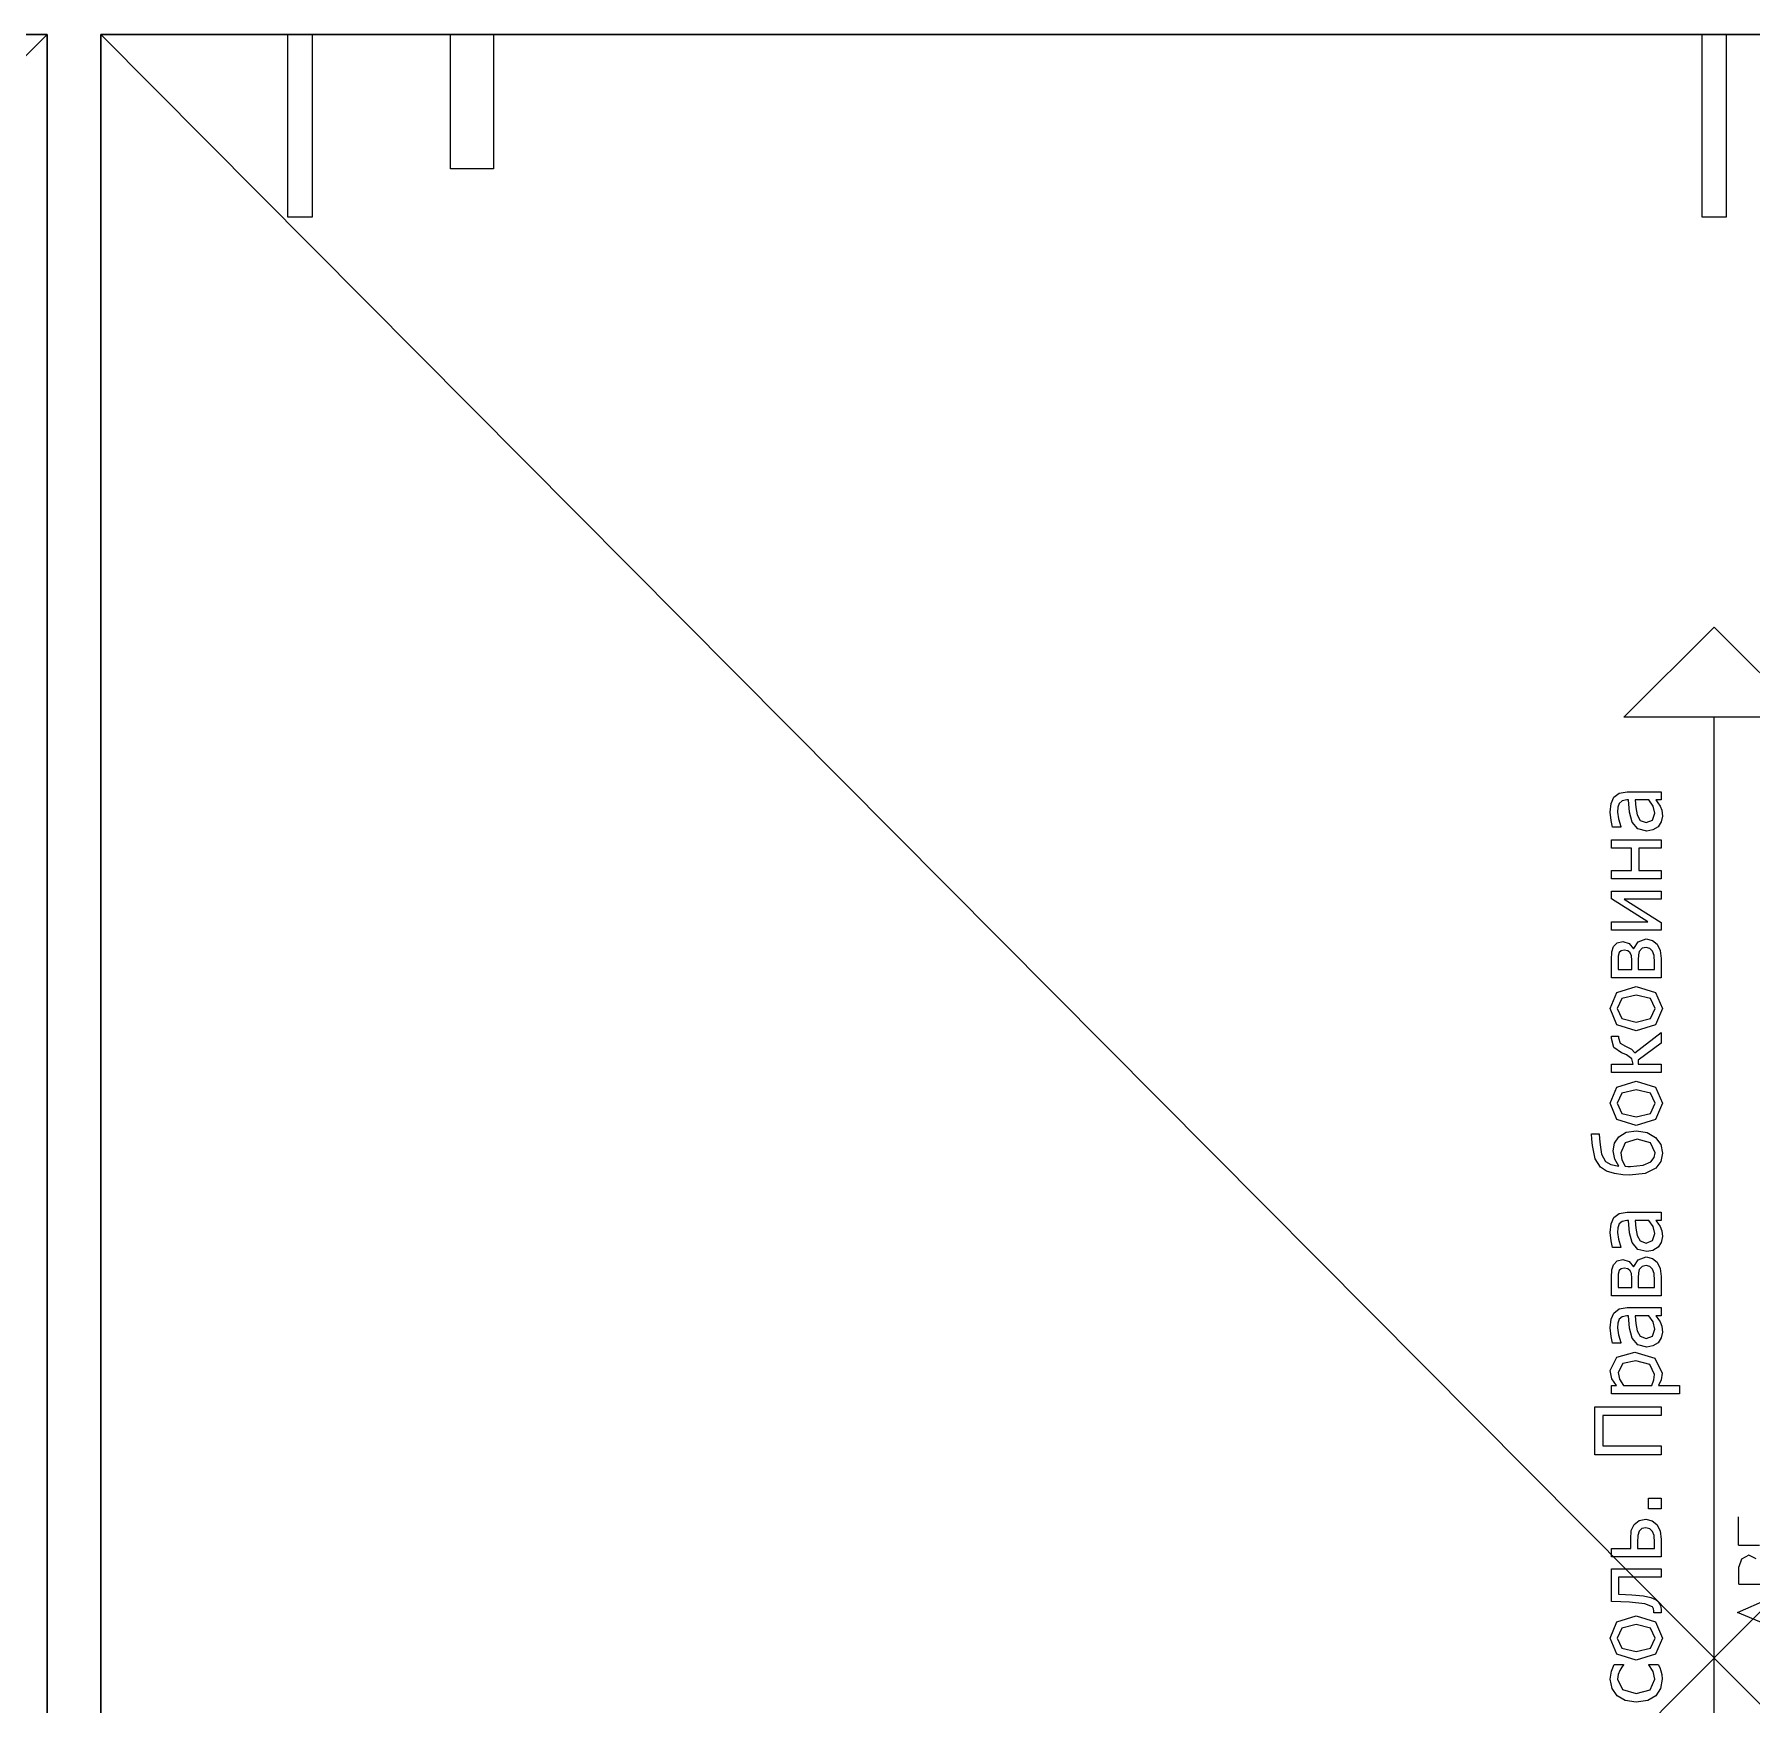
# Model space of a CAD drawing. Header units: millimetres. Extents: x -3650 to 26, y -486 to 1271.
# Drawn here: x -612.4 to -293, y 293.3 to 604 of the extents above; entities that cross this region are included whole.
import ezdxf

# ---------------------------------------------------------------- set-up
doc = ezdxf.new("R2010")
doc.units = ezdxf.units.MM
doc.header["$LTSCALE"] = 25.4
doc.layers.get('0').update_dxf_attribs({"true_color": 0xffffff})
for name, color, linetype, true_color in [('ABF_cuttingLines', 190, 'Continuous', 0x9900ff), ('ABF_Label', 252, 'Continuous', 0x777799), ('DSIDE-4.5', 190, 'Continuous', 0x9900ff), ('DSIDE-8', 22, 'Continuous', 0xcc4400)]:
    doc.layers.add(name, color=color, linetype=linetype, true_color=true_color)

# ---------------------------------------------------------------- blocks, each defined once
blk = doc.blocks.new('Group41#1')
at = {"layer": 'DSIDE-4.5', "color": 0, "extrusion": (-9.39989e-17, 1, -1.15969e-15)}
blk.add_circle((0, 9), 2.25, dxfattribs=at)
at = {"layer": 'DSIDE-8', "color": 0, "extrusion": (-9.39989e-17, 1, -1.15969e-15)}
blk.add_circle((-32, 9), 4, dxfattribs=at)
blk = doc.blocks.new('Group42#1')
at = {"layer": 'DSIDE-4.5', "color": 0}
blk.add_polyline3d([(2.25, 0, 0), (2.25, 34, 0), (-2.25, 34, 0), (-2.25, 0, 0), (2.25, 0, 0)], close=True, dxfattribs=at)
at = {"layer": 'DSIDE-8', "color": 0}
blk.add_polyline3d([(36, 0, 0), (36, 25, 0), (28, 25, 0), (28, 0, 0), (36, 0, 0)], close=True, dxfattribs=at)
blk = doc.blocks.new('Group53#2')
at = {"layer": 'DSIDE-4.5', "color": 0, "extrusion": (-9.39989e-17, 1, -1.15969e-15)}
blk.add_circle((0, 9), 2.25, dxfattribs=at)
blk = doc.blocks.new('Group54#2')
at = {"layer": 'DSIDE-4.5', "color": 0}
blk.add_polyline3d([(2.25, 0, 0), (2.25, 34, 0), (-2.25, 34, 0), (-2.25, 0, 0), (2.25, 0, 0)], close=True, dxfattribs=at)
blk = doc.blocks.new('Group69#1')
at = {"layer": 'ABF_Label', "color": 0}
for p, q in [((98.4, 23.46), (101.06, 24)), ((101.06, 24), (102.32, 24.1)), ((102.32, 24.1), (103.34, 24.17)), ((103.34, 24.17), (103.34, 22.66)), ((-6, 20.13), (-4.15, 20.48)), ((-4.15, 20.48), (-2.59, 20.25)), ((0.75, 19.16), (3.93, 20.52)), ((3.93, 20.52), (7.1, 19.17)), ((40.08, 10.47), (40.08, 23.51)), ((40.08, 23.51), (49.55, 23.51)), ((47.82, 21.97), (41.82, 21.97)), ((41.82, 21.97), (41.82, 10.47)), ((47.82, 10.47), (47.82, 21.97)), ((49.55, 23.51), (49.55, 10.47)), ((55.07, 20.15), (56.71, 20.52)), ((56.71, 20.52), (59.33, 19.19)), ((62.09, 20.04), (63.4, 20.33)), ((63.4, 20.33), (65.08, 20.49)), ((65.08, 20.49), (66.78, 20.33)), ((66.78, 20.33), (68.02, 19.76)), ((80.92, 20.04), (82.22, 20.33)), ((82.22, 20.33), (83.9, 20.49)), ((83.9, 20.49), (85.6, 20.33)), ((85.6, 20.33), (86.85, 19.76)), ((95.53, 19.65), (96, 21.21)), ((96, 21.21), (96.78, 22.43)), ((96.78, 22.43), (98.4, 23.46)), ((97.3, 20.36), (96.99, 18.8)), ((97.88, 21.44), (97.3, 20.36)), ((99.34, 22.19), (97.88, 21.44)), ((101.18, 22.5), (99.34, 22.19)), ((102.37, 22.59), (101.18, 22.5)), ((103.34, 22.66), (102.37, 22.59)), ((106.2, 19.16), (109.37, 20.52)), ((109.37, 20.52), (112.54, 19.17)), ((124.87, 19.16), (128.05, 20.52)), ((128.05, 20.52), (131.22, 19.17)), ((163.83, 20.04), (165.13, 20.33)), ((165.13, 20.33), (166.81, 20.49)), ((166.81, 20.49), (168.51, 20.33)), ((168.51, 20.33), (169.76, 19.76)), ((-8.71, 15.35), (-8.36, 17.57)), ((-8.36, 17.57), (-7.44, 19.15)), ((-7.44, 19.15), (-6, 20.13)), ((-6.23, 18.08), (-7, 15.35)), ((-4.17, 19.05), (-6.23, 18.08)), ((-3.28, 18.92), (-4.17, 19.05)), ((-2.47, 18.61), (-3.28, 18.92)), ((-2.59, 20.25), (-1.26, 19.72)), ((-1.8, 18.22), (-2.47, 18.61)), ((-1.35, 17.88), (-1.8, 18.22)), ((-1.26, 17.88), (-1.35, 17.88)), ((-1.26, 19.72), (-1.26, 17.88)), ((-0.45, 15.35), (0.75, 19.16)), ((1.94, 18.18), (1.25, 15.35)), ((3.93, 19.1), (1.94, 18.18)), ((5.9, 18.18), (3.93, 19.1)), ((6.59, 15.35), (5.9, 18.18)), ((7.1, 19.17), (8.29, 15.35)), ((10.99, 16.68), (11.05, 18.38)), ((11.05, 18.38), (11.11, 20.25)), ((11.11, 20.25), (17.56, 20.25)), ((12.49, 17.47), (12.44, 16.26)), ((12.55, 18.87), (12.49, 17.47)), ((15.91, 18.87), (12.55, 18.87)), ((15.91, 10.47), (15.91, 18.87)), ((17.56, 20.25), (17.56, 10.47)), ((19.94, 10.47), (19.94, 20.25)), ((19.94, 20.25), (21.59, 20.25)), ((21.59, 20.25), (21.59, 16.44)), ((52.07, 6.86), (52.07, 20.25)), ((52.07, 20.25), (53.71, 20.25)), ((53.71, 20.25), (53.71, 19.23)), ((53.71, 19.23), (55.07, 20.15)), ((54.95, 18.64), (53.71, 17.84)), ((53.71, 17.84), (53.71, 12.3)), ((56.3, 18.95), (54.95, 18.64)), ((58.04, 18.03), (56.3, 18.95)), ((58.57, 15.43), (58.04, 18.03)), ((59.33, 19.19), (60.27, 15.62)), ((62.09, 18.37), (62.09, 20.04)), ((62.19, 18.37), (62.09, 18.37)), ((63.73, 18.86), (62.19, 18.37)), ((65.07, 19.03), (63.73, 18.86)), ((66.01, 18.97), (65.07, 19.03)), ((66.78, 18.7), (66.01, 18.97)), ((67.27, 18.15), (66.78, 18.7)), ((67.45, 17.22), (67.27, 18.15)), ((67.45, 16.9), (67.45, 17.22)), ((68.02, 19.76), (68.82, 18.72)), ((68.82, 18.72), (69.08, 17.16)), ((69.08, 17.16), (69.08, 10.47)), ((71.4, 10.47), (71.4, 20.25)), ((71.4, 20.25), (74.99, 20.25)), ((74.59, 18.94), (73.02, 18.94)), ((73.02, 18.94), (73.02, 16.26)), ((75.67, 18.91), (74.59, 18.94)), ((74.99, 20.25), (76.56, 20.18)), ((76.38, 18.71), (75.67, 18.91)), ((76.34, 16.55), (76.75, 17.03)), ((76.76, 18.32), (76.38, 18.71)), ((76.56, 20.18), (77.55, 19.85)), ((76.75, 17.03), (76.87, 17.74)), ((76.87, 17.74), (76.76, 18.32)), ((77.55, 19.85), (78.32, 19.1)), ((78.56, 18), (78.18, 16.74)), ((78.32, 19.1), (78.56, 18)), ((80.92, 18.37), (80.92, 20.04)), ((81.01, 18.37), (80.92, 18.37)), ((82.55, 18.86), (81.01, 18.37)), ((83.89, 19.03), (82.55, 18.86)), ((84.83, 18.97), (83.89, 19.03)), ((85.6, 18.7), (84.83, 18.97)), ((86.09, 18.15), (85.6, 18.7)), ((86.27, 17.22), (86.09, 18.15)), ((86.27, 16.9), (86.27, 17.22)), ((86.85, 19.76), (87.64, 18.72)), ((87.64, 18.72), (87.91, 17.16)), ((87.91, 17.16), (87.91, 10.47)), ((95.22, 16.69), (95.28, 18.02)), ((95.28, 18.02), (95.53, 19.65)), ((96.93, 17.01), (96.91, 16.47)), ((96.96, 17.53), (96.93, 17.01)), ((98.21, 18.17), (96.96, 17.53)), ((96.99, 18.8), (98.38, 19.59)), ((99.59, 18.4), (98.21, 18.17)), ((98.38, 19.59), (99.98, 19.91)), ((101.59, 17.57), (99.59, 18.4)), ((99.98, 19.91), (101.49, 19.64)), ((101.49, 19.64), (102.76, 18.8)), ((102.29, 15.18), (101.59, 17.57)), ((102.76, 18.8), (103.65, 17.34)), ((103.65, 17.34), (103.96, 15.28)), ((104.99, 15.35), (106.2, 19.16)), ((107.39, 18.18), (106.69, 15.35)), ((109.37, 19.1), (107.39, 18.18)), ((111.34, 18.18), (109.37, 19.1)), ((112.04, 15.35), (111.34, 18.18)), ((112.54, 19.17), (113.74, 15.35)), ((115.43, 10.47), (115.43, 20.25)), ((115.43, 20.25), (117.07, 20.25)), ((117.07, 20.25), (117.07, 15.99)), ((118.16, 16.26), (118.93, 17.26)), ((118.93, 17.26), (119.14, 17.77)), ((119.14, 17.77), (119.33, 18.28)), ((119.33, 18.28), (120.4, 19.8)), ((120.63, 17.51), (120.05, 16.32)), ((120.4, 19.8), (122.18, 20.25)), ((121.21, 18.55), (120.63, 17.51)), ((122.25, 18.83), (121.21, 18.55)), ((122.18, 20.25), (122.63, 20.25)), ((122.63, 18.83), (122.25, 18.83)), ((122.63, 20.25), (122.63, 18.83)), ((123.67, 15.35), (124.87, 19.16)), ((126.06, 18.18), (125.37, 15.35)), ((128.05, 19.1), (126.06, 18.18)), ((130.02, 18.18), (128.05, 19.1)), ((130.71, 15.35), (130.02, 18.18)), ((131.22, 19.17), (132.41, 15.35)), ((134.1, 10.47), (134.1, 20.25)), ((134.1, 20.25), (137.69, 20.25)), ((137.3, 18.94), (135.73, 18.94)), ((135.73, 18.94), (135.73, 16.26)), ((138.38, 18.91), (137.3, 18.94)), ((137.69, 20.25), (139.27, 20.18)), ((139.08, 18.71), (138.38, 18.91)), ((139.04, 16.55), (139.45, 17.03)), ((139.46, 18.32), (139.08, 18.71)), ((139.27, 20.18), (140.26, 19.85)), ((139.45, 17.03), (139.57, 17.74)), ((139.57, 17.74), (139.46, 18.32)), ((140.26, 19.85), (141.02, 19.1)), ((141.26, 18), (140.88, 16.74)), ((141.02, 19.1), (141.26, 18)), ((143.51, 10.47), (143.51, 20.25)), ((143.51, 20.25), (145.13, 20.25)), ((149.6, 17.76), (144.99, 10.47)), ((145.13, 20.25), (145.13, 13.07)), ((145.13, 13.07), (149.69, 20.25)), ((149.6, 10.47), (149.6, 17.76)), ((149.69, 20.25), (151.23, 20.25)), ((151.23, 20.25), (151.23, 10.47)), ((153.61, 10.47), (153.61, 20.25)), ((153.61, 20.25), (155.26, 20.25)), ((155.26, 20.25), (155.26, 16.29)), ((159.69, 16.29), (159.69, 20.25)), ((159.69, 20.25), (161.34, 20.25)), ((161.34, 20.25), (161.34, 10.47)), ((163.83, 18.37), (163.83, 20.04)), ((163.92, 18.37), (163.83, 18.37)), ((165.46, 18.86), (163.92, 18.37)), ((166.8, 19.03), (165.46, 18.86)), ((167.74, 18.97), (166.8, 19.03)), ((168.51, 18.7), (167.74, 18.97)), ((169, 18.15), (168.51, 18.7)), ((169.18, 17.22), (169, 18.15)), ((169.18, 16.9), (169.18, 17.22)), ((169.76, 19.76), (170.55, 18.72)), ((170.55, 18.72), (170.81, 17.16)), ((170.81, 17.16), (170.81, 10.47)), ((-8.38, 13.09), (-8.71, 15.35)), ((-7, 15.35), (-6.25, 12.64)), ((0.72, 11.58), (-0.45, 15.35)), ((1.25, 15.35), (1.94, 12.56)), ((5.89, 12.55), (6.59, 15.35)), ((8.29, 15.35), (7.1, 11.54)), ((10.06, 12.17), (10.7, 13.68)), ((10.7, 13.68), (10.99, 16.68)), ((12.26, 13.95), (11.94, 12.46)), ((12.44, 16.26), (12.26, 13.95)), ((21.59, 16.44), (23.41, 16.44)), ((22.81, 15.11), (21.59, 15.11)), ((21.59, 15.11), (21.59, 11.78)), ((24.16, 15.06), (22.81, 15.11)), ((23.41, 16.44), (25.12, 16.33)), ((24.99, 14.8), (24.16, 15.06)), ((25.5, 14.25), (24.99, 14.8)), ((25.12, 16.33), (26.33, 15.77)), ((25.65, 13.47), (25.5, 14.25)), ((26.33, 15.77), (27.09, 14.8)), ((27.09, 14.8), (27.35, 13.5)), ((57.86, 12.69), (58.57, 15.43)), ((60.27, 15.62), (59.1, 11.72)), ((61.3, 13.3), (61.73, 15.03)), ((61.73, 15.03), (63.08, 16.17)), ((63.43, 14.57), (63, 13.41)), ((63.08, 16.17), (65.03, 16.69)), ((64.51, 15.19), (63.43, 14.57)), ((65.96, 15.45), (64.51, 15.19)), ((65.03, 16.69), (67.45, 16.9)), ((67.45, 15.59), (65.96, 15.45)), ((67.45, 12.88), (67.45, 15.59)), ((73.02, 16.26), (74.92, 16.26)), ((74.96, 14.98), (73.02, 14.98)), ((73.02, 14.98), (73.02, 11.78)), ((74.92, 16.26), (75.78, 16.31)), ((75.93, 14.94), (74.96, 14.98)), ((75.78, 16.31), (76.34, 16.55)), ((76.59, 14.76), (75.93, 14.94)), ((77.22, 14.22), (76.59, 14.76)), ((78.18, 16.74), (77.15, 15.88)), ((77.15, 15.88), (77.19, 15.82)), ((77.19, 15.82), (78.53, 15)), ((77.37, 13.42), (77.22, 14.22)), ((78.53, 15), (79.07, 13.43)), ((80.12, 13.3), (80.55, 15.03)), ((80.55, 15.03), (81.91, 16.17)), ((82.25, 14.57), (81.82, 13.41)), ((81.91, 16.17), (83.85, 16.69)), ((83.33, 15.19), (82.25, 14.57)), ((84.78, 15.45), (83.33, 15.19)), ((83.85, 16.69), (86.27, 16.9)), ((86.27, 15.59), (84.78, 15.45)), ((86.27, 12.88), (86.27, 15.59)), ((95.56, 13.58), (95.22, 16.69)), ((96.57, 11.5), (95.56, 13.58)), ((96.91, 16.47), (97.16, 13.99)), ((97.16, 13.99), (97.84, 12.49)), ((101.59, 12.58), (102.29, 15.18)), ((103.96, 15.28), (103.6, 13.19)), ((106.16, 11.58), (104.99, 15.35)), ((106.69, 15.35), (107.39, 12.56)), ((111.34, 12.55), (112.04, 15.35)), ((113.74, 15.35), (112.54, 11.54)), ((117.07, 15.99), (118.16, 16.26)), ((117.9, 14.98), (117.07, 14.98)), ((117.07, 14.98), (117.07, 10.47)), ((121.25, 10.47), (117.9, 14.98)), ((120.05, 16.32), (119.31, 15.67)), ((119.31, 15.67), (123.3, 10.47)), ((124.84, 11.58), (123.67, 15.35)), ((125.37, 15.35), (126.06, 12.56)), ((130.01, 12.55), (130.71, 15.35)), ((132.41, 15.35), (131.22, 11.54)), ((135.73, 16.26), (137.62, 16.26)), ((137.66, 14.98), (135.73, 14.98)), ((135.73, 14.98), (135.73, 11.78)), ((137.62, 16.26), (138.48, 16.31)), ((138.64, 14.94), (137.66, 14.98)), ((138.48, 16.31), (139.04, 16.55)), ((139.29, 14.76), (138.64, 14.94)), ((139.93, 14.22), (139.29, 14.76)), ((140.88, 16.74), (139.85, 15.88)), ((139.85, 15.88), (139.9, 15.82)), ((139.9, 15.82), (141.23, 15)), ((140.07, 13.42), (139.93, 14.22)), ((141.23, 15), (141.77, 13.43)), ((155.26, 16.29), (159.69, 16.29)), ((159.69, 14.87), (155.26, 14.87)), ((155.26, 14.87), (155.26, 10.47)), ((159.69, 10.47), (159.69, 14.87)), ((163.03, 13.3), (163.46, 15.03)), ((163.46, 15.03), (164.82, 16.17)), ((165.16, 14.57), (164.73, 13.41)), ((164.82, 16.17), (166.76, 16.69)), ((166.24, 15.19), (165.16, 14.57)), ((167.69, 15.45), (166.24, 15.19)), ((166.76, 16.69), (169.18, 16.9)), ((169.18, 15.59), (167.69, 15.45)), ((169.18, 12.88), (169.18, 15.59)), ((-7.44, 11.5), (-8.38, 13.09)), ((-6, 10.56), (-7.44, 11.5)), ((-6.25, 12.64), (-4.17, 11.68)), ((-4.15, 10.25), (-6, 10.56)), ((-4.17, 11.68), (-2.64, 12.01)), ((-3.29, 10.31), (-4.15, 10.25)), ((-2.54, 10.5), (-3.29, 10.31)), ((-2.64, 12.01), (-1.35, 12.87)), ((-1.87, 10.74), (-2.54, 10.5)), ((-1.26, 11.02), (-1.87, 10.74)), ((-1.35, 12.87), (-1.26, 12.87)), ((-1.26, 12.87), (-1.26, 11.02)), ((3.93, 10.2), (0.72, 11.58)), ((1.94, 12.56), (3.93, 11.61)), ((3.93, 11.61), (5.89, 12.55)), ((7.1, 11.54), (3.93, 10.2)), ((8.92, 10.47), (8.92, 11.9)), ((8.92, 11.9), (9.01, 11.9)), ((9.23, 10.46), (8.92, 10.47)), ((9.01, 11.9), (9.14, 11.89)), ((9.14, 11.89), (9.29, 11.89)), ((9.59, 10.45), (9.23, 10.46)), ((9.29, 11.89), (9.7, 11.95)), ((10.36, 10.58), (9.59, 10.45)), ((9.7, 11.95), (10.06, 12.17)), ((11, 10.97), (10.36, 10.58)), ((11.52, 11.56), (11, 10.97)), ((11.94, 12.46), (11.52, 11.56)), ((17.56, 10.47), (15.91, 10.47)), ((23.36, 10.47), (19.94, 10.47)), ((21.59, 11.78), (22.78, 11.78)), ((22.78, 11.78), (24.13, 11.85)), ((25.05, 10.65), (23.36, 10.47)), ((24.13, 11.85), (24.97, 12.14)), ((24.97, 12.14), (25.49, 12.68)), ((26.29, 11.27), (25.05, 10.65)), ((25.49, 12.68), (25.65, 13.47)), ((27.06, 12.21), (26.29, 11.27)), ((27.35, 13.5), (27.06, 12.21)), ((29.39, 10.47), (29.39, 12.96)), ((29.39, 12.96), (31.48, 12.96)), ((31.48, 10.47), (29.39, 10.47)), ((31.48, 12.96), (31.48, 10.47)), ((41.82, 10.47), (40.08, 10.47)), ((49.55, 10.47), (47.82, 10.47)), ((53.71, 12.3), (54.82, 11.87)), ((54.86, 10.44), (53.71, 10.96)), ((53.71, 10.96), (53.71, 6.86)), ((54.82, 11.87), (55.88, 11.75)), ((56.15, 10.27), (54.86, 10.44)), ((55.88, 11.75), (57.86, 12.69)), ((59.1, 11.72), (56.15, 10.27)), ((61.53, 12.06), (61.3, 13.3)), ((62.16, 11.06), (61.53, 12.06)), ((63.12, 10.42), (62.16, 11.06)), ((63, 13.41), (63.47, 12.14)), ((64.27, 10.2), (63.12, 10.42)), ((63.47, 12.14), (64.85, 11.71)), ((65.41, 10.32), (64.27, 10.2)), ((64.85, 11.71), (66.26, 12.05)), ((66.25, 10.67), (65.41, 10.32)), ((66.91, 11.09), (66.25, 10.67)), ((66.26, 12.05), (67.45, 12.88)), ((67.45, 11.51), (66.91, 11.09)), ((67.45, 10.47), (67.45, 11.51)), ((69.08, 10.47), (67.45, 10.47)), ((75.24, 10.47), (71.4, 10.47)), ((73.02, 11.78), (74.45, 11.78)), ((74.45, 11.78), (75.83, 11.85)), ((76.8, 10.63), (75.24, 10.47)), ((75.83, 11.85), (76.67, 12.13)), ((76.67, 12.13), (77.2, 12.66)), ((78.05, 11.25), (76.8, 10.63)), ((77.2, 12.66), (77.37, 13.42)), ((78.8, 12.17), (78.05, 11.25)), ((79.07, 13.43), (78.8, 12.17)), ((80.36, 12.06), (80.12, 13.3)), ((80.99, 11.06), (80.36, 12.06)), ((81.94, 10.42), (80.99, 11.06)), ((81.82, 13.41), (82.29, 12.14)), ((83.09, 10.2), (81.94, 10.42)), ((82.29, 12.14), (83.68, 11.71)), ((84.23, 10.32), (83.09, 10.2)), ((83.68, 11.71), (85.09, 12.05)), ((85.08, 10.67), (84.23, 10.32)), ((85.73, 11.09), (85.08, 10.67)), ((85.09, 12.05), (86.27, 12.88)), ((86.27, 11.51), (85.73, 11.09)), ((86.27, 10.47), (86.27, 11.51)), ((87.91, 10.47), (86.27, 10.47)), ((97.88, 10.51), (96.57, 11.5)), ((97.84, 12.49), (98.67, 11.81)), ((99.56, 10.2), (97.88, 10.51)), ((98.67, 11.81), (99.62, 11.62)), ((101.23, 10.54), (99.56, 10.2)), ((99.62, 11.62), (101.59, 12.58)), ((102.63, 11.57), (101.23, 10.54)), ((103.6, 13.19), (102.63, 11.57)), ((109.37, 10.2), (106.16, 11.58)), ((107.39, 12.56), (109.37, 11.61)), ((109.37, 11.61), (111.34, 12.55)), ((112.54, 11.54), (109.37, 10.2)), ((117.07, 10.47), (115.43, 10.47)), ((123.3, 10.47), (121.25, 10.47)), ((128.05, 10.2), (124.84, 11.58)), ((126.06, 12.56), (128.05, 11.61)), ((128.05, 11.61), (130.01, 12.55)), ((131.22, 11.54), (128.05, 10.2)), ((137.94, 10.47), (134.1, 10.47)), ((135.73, 11.78), (137.16, 11.78)), ((137.16, 11.78), (138.53, 11.85)), ((139.51, 10.63), (137.94, 10.47)), ((138.53, 11.85), (139.37, 12.13)), ((139.37, 12.13), (139.91, 12.66)), ((140.76, 11.25), (139.51, 10.63)), ((139.91, 12.66), (140.07, 13.42)), ((141.5, 12.17), (140.76, 11.25)), ((141.77, 13.43), (141.5, 12.17)), ((144.99, 10.47), (143.51, 10.47)), ((151.23, 10.47), (149.6, 10.47)), ((155.26, 10.47), (153.61, 10.47)), ((161.34, 10.47), (159.69, 10.47)), ((163.27, 12.06), (163.03, 13.3)), ((163.9, 11.06), (163.27, 12.06)), ((164.85, 10.42), (163.9, 11.06)), ((164.73, 13.41), (165.2, 12.14)), ((166, 10.2), (164.85, 10.42)), ((165.2, 12.14), (166.58, 11.71)), ((167.14, 10.32), (166, 10.2)), ((166.58, 11.71), (167.99, 12.05)), ((167.99, 10.67), (167.14, 10.32)), ((167.99, 12.05), (169.18, 12.88)), ((168.64, 11.09), (167.99, 10.67)), ((169.18, 11.51), (168.64, 11.09)), ((169.18, 10.47), (169.18, 11.51)), ((170.81, 10.47), (169.18, 10.47)), ((53.71, 6.86), (52.07, 6.86)), ((-152.46, 0), (185.48, 0)), ((6.49, -10.57), (8.95, -4.58)), ((8.95, -4.58), (11.61, -10.57)), ((14.53, -4.88), (17.96, -4.88)), ((14.53, -4.88), (14.53, -8.98)), ((19.51, -5.38), (17.96, -4.88)), ((20.29, -6.84), (19.51, -5.38)), ((22.27, -4.79), (22.27, -8.97)), ((22.27, -4.79), (27.81, -4.79)), ((19.55, -8.25), (20.29, -6.84))]:
    blk.add_line(p, q, dxfattribs=at)
blk.add_polyline3d([(185.48, 17.78, 0), (203.26, 0, 0), (185.48, -17.78, 0), (185.48, 17.78, 0)], close=True, dxfattribs=at)
blk = doc.blocks.new('Group100#1')
at = {"layer": 'ABF_cuttingLines', "color": 0}
blk.add_polyline3d([(600, 622, 0), (0, 622, 0), (0, 18, 0), (600, 18, 0), (600, 622, 0)], close=True, dxfattribs=at)
blk = doc.blocks.new('______ 1. ___#13')
at = {"layer": 'ABF_cuttingLines', "color": 0}
for p, q in [((0, 622, 18), (600, 622, 18)), ((0, 18, 18), (0, 622, 18)), ((0, 622), (600, 622)), ((0, 18), (0, 622)), ((0, 622, 18), (600, 622, 18)), ((0, 622), (600, 622)), ((0, 622, 18), (0, 622)), ((0, 18, 18), (0, 622, 18)), ((0, 622, 18), (0, 622)), ((0, 18), (0, 622))]:
    blk.add_line(p, q, dxfattribs=at)
at = {"color": 0, "extrusion": (0, 0, -1), "rotation": 180}
for name, p in [('Group41#1', (-37, 622, -18)), ('Group42#1', (-37, 622, -18)), ('Group53#2', (-300, 622, -18)), ('Group54#2', (-300, 622, -18))]:
    blk.add_blockref(name, p, dxfattribs=at)
at = {"layer": 'ABF_cuttingLines', "color": 0}
blk.add_blockref('Group100#1', (0, 0, 18), dxfattribs=at)
at = {"layer": 'ABF_Label', "color": 0, "xscale": 0.9433087132748648, "yscale": 0.9433087132748648, "rotation": 90}
blk.add_blockref('Group69#1', (300, 320, 18), dxfattribs=at)
at = {"color": 7, "true_color": 0xffffff}
mesh = blk.add_polyface(dxfattribs=at)
corners = [(600, 18, 18), (0, 622, 18), (0, 18, 18), (600, 622, 18)]
mesh.append_faces([[corners[k] for k in face] for face in [(0, 1, 2), (1, 0, 3)]], dxfattribs={"vtx0": -1, "color": 7})
at = {"color": 0}
mesh = blk.add_polyface(dxfattribs=at)
corners = [(600, 622), (0, 18), (0, 622), (600, 18)]
mesh.append_faces([[corners[k] for k in face] for face in [(0, 1, 2), (1, 0, 3)]], dxfattribs={"vtx0": -1, "color": 0})
mesh = blk.add_polyface(dxfattribs=at)
corners = [(0, 622, 18), (600, 622), (0, 622), (600, 622, 18)]
mesh.append_faces([[corners[k] for k in face] for face in [(0, 1, 2), (1, 0, 3)]], dxfattribs={"vtx0": -1, "color": 0})
mesh = blk.add_polyface(dxfattribs=at)
corners = [(0, 18, 18), (0, 622), (0, 18), (0, 622, 18)]
mesh.append_faces([[corners[k] for k in face] for face in [(0, 1, 2), (1, 0, 3)]], dxfattribs={"vtx0": -1, "color": 0})
blk = doc.blocks.new('Group101#1')
at = {"layer": 'ABF_cuttingLines', "color": 0}
blk.add_polyline3d([(600, 622, 0), (0, 622, 0), (0, 18, 0), (600, 18, 0), (600, 622, 0)], close=True, dxfattribs=at)
blk = doc.blocks.new('______ 1. ___#14')
at = {"layer": 'ABF_cuttingLines', "color": 0}
for p, q in [((0, 622, 18), (600, 622, 18)), ((0, 622), (600, 622)), ((0, 622, 18), (600, 622, 18)), ((0, 622), (600, 622)), ((600, 622, 18), (600, 18, 18)), ((600, 622), (600, 18)), ((600, 622, 18), (600, 622)), ((600, 622, 18), (600, 18, 18)), ((600, 622), (600, 18)), ((600, 622, 18), (600, 622))]:
    blk.add_line(p, q, dxfattribs=at)
blk.add_blockref('Group101#1', (0, 0, 18), dxfattribs=at)
at = {"color": 7, "true_color": 0xffffff}
mesh = blk.add_polyface(dxfattribs=at)
corners = [(600, 18, 18), (0, 622, 18), (0, 18, 18), (600, 622, 18)]
mesh.append_faces([[corners[k] for k in face] for face in [(0, 1, 2), (1, 0, 3)]], dxfattribs={"vtx0": -1, "color": 7})
at = {"color": 0}
mesh = blk.add_polyface(dxfattribs=at)
corners = [(600, 622), (0, 18), (0, 622), (600, 18)]
mesh.append_faces([[corners[k] for k in face] for face in [(0, 1, 2), (1, 0, 3)]], dxfattribs={"vtx0": -1, "color": 0})
mesh = blk.add_polyface(dxfattribs=at)
corners = [(0, 622, 18), (600, 622), (0, 622), (600, 622, 18)]
mesh.append_faces([[corners[k] for k in face] for face in [(0, 1, 2), (1, 0, 3)]], dxfattribs={"vtx0": -1, "color": 0})
mesh = blk.add_polyface(dxfattribs=at)
corners = [(600, 622), (600, 18, 18), (600, 18), (600, 622, 18)]
mesh.append_faces([[corners[k] for k in face] for face in [(0, 1, 2), (1, 0, 3)]], dxfattribs={"vtx0": -1, "color": 0})
blk = doc.blocks.new('_._KRONOSPAN_7045_SU____18__THICKNESS_18')
at = {"color": 0}
for name, p in [('______ 1. ___#14', (-1210, -18)), ('______ 1. ___#13', (-600, -18))]:
    blk.add_blockref(name, p, dxfattribs=at)

msp = doc.modelspace()

# ---------------------------------------------------------------- block references
at = {"color": 0}
msp.add_blockref('_._KRONOSPAN_7045_SU____18__THICKNESS_18', (0, 0), dxfattribs=at)

doc.saveas('drawing.dxf')
